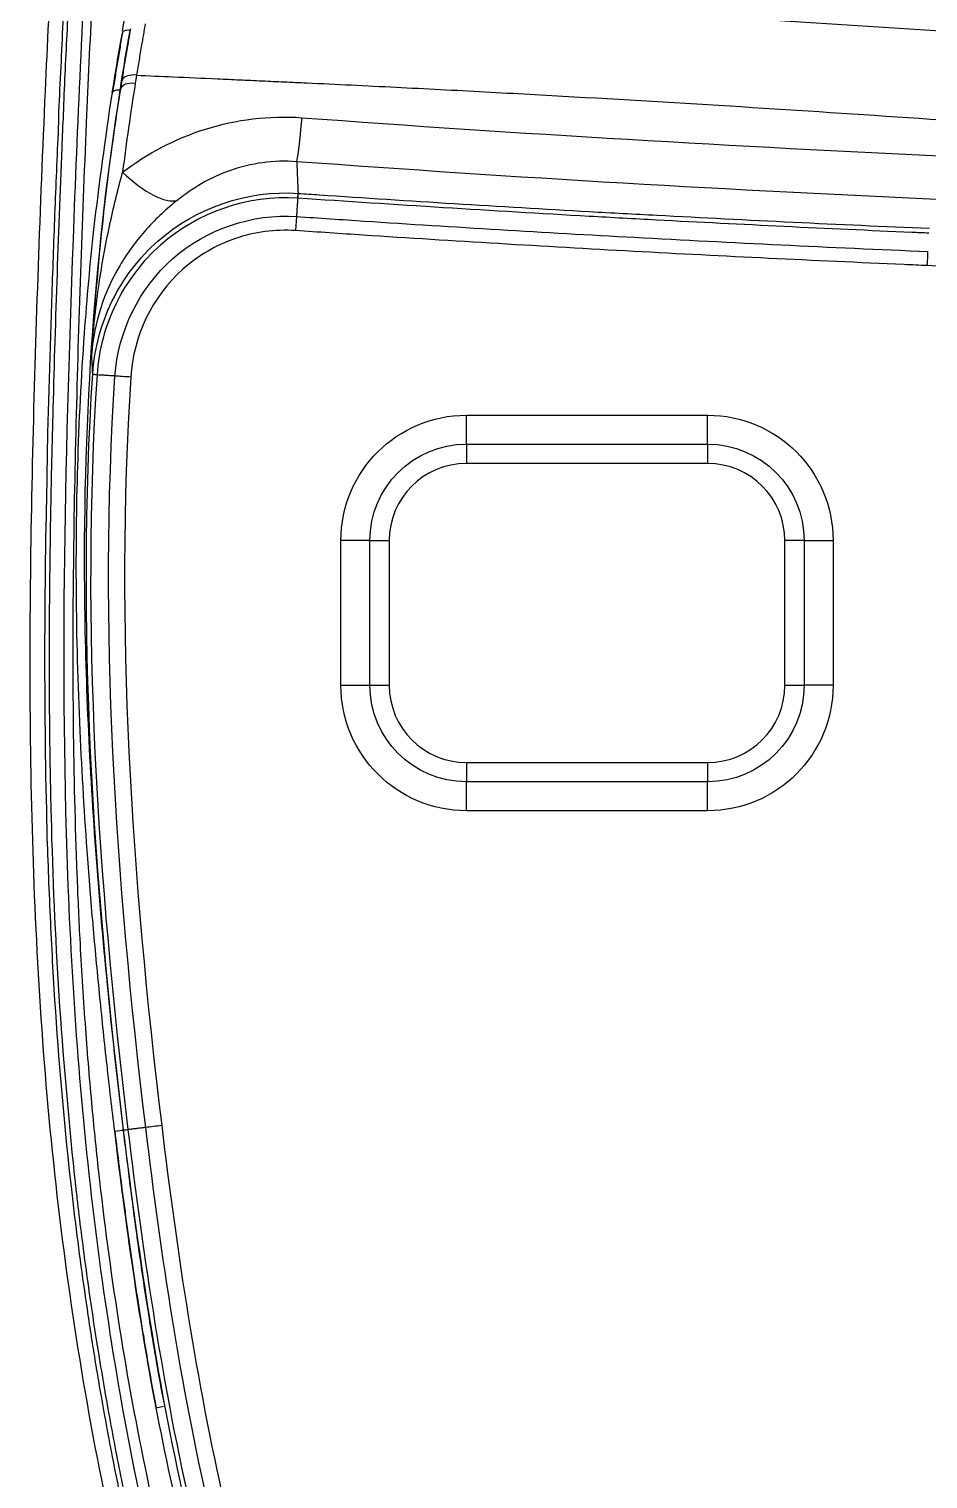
# Model space of a CAD drawing. Header units: millimetres. Extents: x 28 to 2363, y 8 to 1657.
# Drawn here: x 1692.4 to 1785.5, y 1045 to 1195.3 of the extents above; entities that cross this region are included whole.
import ezdxf

# ---------------------------------------------------------------- set-up
doc = ezdxf.new("R2010")
doc.units = ezdxf.units.MM
doc.layers.add('1LINE', color=7, linetype='CONTINUOUS')

msp = doc.modelspace()

# ---------------------------------------------------------------- linework, layer by layer
at = {"layer": '1LINE', "linetype": 'Continuous'}
for p, q in [((1702.79, 1195.16), (1702.81, 1195.16)), ((1701.86, 1189.11), (1701.8, 1189.12)), ((1701.78, 1188.96), (1701.76, 1188.96)), ((1720.23, 1177.77), (1720.22, 1177.77)), ((1719.99, 1174.4), (1720.1, 1175.87)), ((1737.68, 1155.27), (1762.68, 1155.27)), ((1737.68, 1152.27), (1737.68, 1155.27)), ((1762.68, 1152.27), (1762.68, 1155.27)), ((1737.68, 1152.27), (1762.68, 1152.27)), ((1737.68, 1152.27), (1737.68, 1150.27)), ((1762.68, 1152.27), (1762.68, 1150.27)), ((1762.68, 1150.27), (1737.68, 1150.27)), ((1724.68, 1127.27), (1724.68, 1142.27)), ((1727.68, 1142.27), (1724.68, 1142.27)), ((1727.68, 1127.27), (1727.68, 1142.27)), ((1727.68, 1142.27), (1729.68, 1142.27)), ((1729.68, 1142.27), (1729.68, 1127.27)), ((1772.68, 1142.27), (1770.68, 1142.27)), ((1770.68, 1127.27), (1770.68, 1142.27)), ((1772.68, 1142.27), (1775.68, 1142.27)), ((1772.68, 1142.27), (1772.68, 1127.27)), ((1775.68, 1142.27), (1775.68, 1127.27)), ((1724.68, 1127.27), (1727.68, 1127.27)), ((1727.68, 1127.27), (1729.68, 1127.27)), ((1770.68, 1127.27), (1772.68, 1127.27)), ((1775.68, 1127.27), (1772.68, 1127.27)), ((1737.68, 1119.27), (1737.68, 1117.27)), ((1737.68, 1119.27), (1762.68, 1119.27)), ((1762.68, 1119.27), (1762.68, 1117.27)), ((1737.68, 1114.27), (1737.68, 1117.27)), ((1762.68, 1117.27), (1737.68, 1117.27)), ((1762.68, 1114.27), (1762.68, 1117.27)), ((1762.68, 1114.27), (1737.68, 1114.27)), ((1694.18, 1113.16), (1694.18, 1113.16)), ((1701.23, 1081.06), (1702.02, 1081.15)), ((1702.16, 1081.15), (1702.11, 1081.15)), ((1696.62, 1076.12), (1696.62, 1076.11)), ((1699.51, 1058.49), (1699.51, 1058.49)), ((1699.07, 1058.02), (1699.07, 1058.01)), ((1705.52, 1052.38), (1706.3, 1052.53)), ((1705.52, 1052.38), (1705.52, 1052.38))]:
    msp.add_line(p, q, dxfattribs=at)
at = {"layer": '1LINE', "linetype": 'Continuous', "extrusion": (0, 0, -1)}
for centre, radius, start, end in [((-1737.68, 1142.27), 13, 0, 90), ((-1762.68, 1142.27), 13, 90, 180), ((-1737.68, 1142.27), 10, 0, 90), ((-1762.68, 1142.27), 10, 90, 180), ((-1737.68, 1127.27), 13, 270, 0), ((-1737.68, 1127.27), 10, 270, 0), ((-1762.68, 1127.27), 13, 180, 270), ((-1762.68, 1127.27), 10, 180, 270)]:
    msp.add_arc(centre, radius, start, end, dxfattribs=at)
at = {"layer": '1LINE', "linetype": 'Continuous'}
for centre, start, end in [((1737.68, 1142.27), 90, 180), ((1762.68, 1142.27), 0, 90), ((1737.68, 1127.27), 180, 270), ((1762.68, 1127.27), 270, 0)]:
    msp.add_arc(centre, 8, start, end, dxfattribs=at)
for centre, major_axis, ratio, start_param, end_param in [((1702.78, 1194.73), (0.788, -0.136), 0.535502, 1.649829, 3.347713), ((1703.34, 1188.86), (1.48, -0.24), 0.525846, 1.642077, 3.121073), ((1701.75, 1188.53), (0.79, -0.126), 0.536262, 1.642357, 3.344606), ((1720.77, 1191.4), (-0.73, -9.97), 0.031027, 0.164687, 1.014097), ((1702.18, 1185.76), (6.03, -7.98), 0.361896, 5.139657, 6.132724), ((1720.18, 1177.28), (-0.068, -0.998), 0.002081, 2.080778, 3.014375), ((1720.19, 1177.28), (-0.068, -0.998), 0.000026, 2.080782, 3.014375)]:
    msp.add_ellipse(centre, major_axis=major_axis, ratio=ratio, start_param=start_param, end_param=end_param, dxfattribs=at)
for points, knots in [([(1892.69, 847.16), (1880.17, 847.16), (1867.68, 848.59), (1843.33, 854.27), (1831.7, 858.43), (1809.52, 869.39), (1798.96, 876.37), (1784.63, 888.45), (1780.11, 892.7), (1771.42, 901.46), (1767.26, 905.99), (1755.28, 919.99), (1747.97, 929.89), (1734.67, 950.75), (1728.65, 961.76), (1718.12, 984.31), (1713.62, 995.77), (1705.98, 1019.01), (1702.82, 1030.78), (1697.86, 1054.65), (1696.04, 1066.74), (1693.54, 1091.18), (1692.88, 1103.55), (1692.35, 1128.14), (1692.48, 1140.36), (1693.08, 1164.7), (1693.52, 1176.81), (1694.49, 1198.61), (1695.01, 1208.31), (1695.65, 1217.98)], [0, 0, 0, 0, 0.078081, 0.078081, 0.156162, 0.156162, 0.234242, 0.234242, 0.273283, 0.273283, 0.312323, 0.312323, 0.390404, 0.390404, 0.468485, 0.468485, 0.546565, 0.546565, 0.624646, 0.624646, 0.702727, 0.702727, 0.780808, 0.780808, 0.858888, 0.858888, 0.936969, 0.936969, 1, 1, 1, 1]), ([(1696.98, 1216.13), (1696.74, 1212.31), (1696.52, 1208.48), (1696.14, 1201.58), (1695.98, 1198.5), (1695.76, 1193.88), (1695.69, 1192.34), (1695.55, 1189.25), (1695.43, 1187.71), (1695.41, 1186.17)], [0, 0, 0, 0, 0.383812, 0.383812, 0.691906, 0.691906, 0.845953, 0.845953, 1, 1, 1, 1]), ([(1695.93, 1186.49), (1696.01, 1189.24), (1696.17, 1191.99), (1696.43, 1197.48), (1696.57, 1200.22), (1696.94, 1207.14), (1697.18, 1211.32), (1697.45, 1215.49)], [0, 0, 0, 0, 0.283547, 0.283547, 0.567094, 0.567094, 1, 1, 1, 1]), ([(1698.87, 1213.89), (1698.13, 1201.93), (1697.55, 1189.93), (1696.18, 1154.54), (1695.48, 1131.09), (1696.78, 1095.77), (1697.63, 1083.95), (1700.5, 1060.41), (1702.48, 1048.75), (1707.75, 1025.71), (1711.02, 1014.33), (1718.86, 991.85), (1723.45, 980.76), (1733.92, 959.3), (1739.78, 948.96), (1752.81, 929.14), (1760.02, 919.62), (1771.84, 906.14), (1775.92, 901.8), (1784.37, 893.47), (1788.74, 889.47), (1797.9, 881.94), (1802.69, 878.42), (1812.79, 871.94), (1818.06, 869), (1834.28, 861.18), (1845.49, 857.29), (1868.64, 852), (1880.66, 850.64), (1892.69, 850.64)], [0, 0, 0, 0, 0.079119, 0.079119, 0.232599, 0.232599, 0.309339, 0.309339, 0.386079, 0.386079, 0.462819, 0.462819, 0.539559, 0.539559, 0.616299, 0.616299, 0.69304, 0.69304, 0.73141, 0.73141, 0.76978, 0.76978, 0.80815, 0.80815, 0.84652, 0.84652, 0.92326, 0.92326, 1, 1, 1, 1]), ([(1811.15, 874.88), (1810.8, 875.09), (1808.8, 876.34), (1801.6, 881.03), (1792.01, 888.55), (1781.8, 898.02), (1771.86, 908.19), (1758.46, 923.79), (1742.9, 946.06), (1728.24, 973.18), (1718.45, 996.86), (1712.81, 1013.83), (1709.9, 1023.66), (1707.19, 1033.63), (1704.26, 1046.24), (1701.51, 1061.51), (1699.84, 1074.11), (1698.8, 1084.34), (1698.15, 1092.4), (1697.66, 1100.28), (1697.2, 1110.61), (1696.78, 1128.44), (1697.14, 1154.46), (1698.17, 1183.61), (1699.09, 1202.29), (1699.59, 1210.6)], [0, 0, 0, 0, 0.003326, 0.018954, 0.069033, 0.101108, 0.130921, 0.183397, 0.266267, 0.348763, 0.430815, 0.471925, 0.492528, 0.513208, 0.554991, 0.596556, 0.638042, 0.657363, 0.679557, 0.703332, 0.721206, 0.763086, 0.847474, 0.931824, 1, 1, 1, 1]), ([(1702.04, 1195.07), (1702.27, 1196.42), (1702.76, 1199.24), (1703.53, 1203.69), (1704.2, 1207.54), (1704.59, 1209.86), (1704.72, 1210.59)], [0, 0, 0, 0, 0.268315, 0.563298, 0.864586, 1, 1, 1, 1]), ([(1842.7, 1191.26), (1819.78, 1192.86), (1796.85, 1194.48), (1750.98, 1197.33), (1728.02, 1198.55), (1705.06, 1199.68)], [0, 0, 0, 0, 0.5, 0.5, 1, 1, 1, 1]), ([(1702.81, 1195.16), (1702.73, 1194.72), (1702.66, 1194.28), (1702.49, 1193.29), (1702.4, 1192.75), (1702.17, 1191.4), (1702.04, 1190.59), (1701.87, 1189.56), (1701.84, 1189.34), (1701.8, 1189.12)], [0, 0, 0, 0, 0.219077, 0.219077, 0.488182, 0.488182, 0.891843, 0.891843, 1, 1, 1, 1]), ([(1702, 1189.98), (1702.09, 1190.5), (1702.17, 1191.03), (1702.35, 1192.08), (1702.44, 1192.6), (1702.65, 1193.85), (1702.77, 1194.58), (1702.9, 1195.31), (1702.9, 1195.31), (1702.9, 1195.31)], [0, 0, 0, 0, 0.29538, 0.29538, 0.590758, 0.590758, 0.999994, 0.999994, 1, 1, 1, 1]), ([(1704.39, 1195.83), (1704.27, 1195.1), (1704.14, 1194.38), (1703.93, 1193.13), (1703.84, 1192.61), (1703.67, 1191.56), (1703.58, 1191.04), (1703.5, 1190.52)], [0, 0, 0, 0, 0.409247, 0.409247, 0.704623, 0.704623, 1, 1, 1, 1]), ([(1703.5, 1190.52), (1704.75, 1190.46), (1706.01, 1190.4), (1708.8, 1190.28), (1710.34, 1190.21), (1712.65, 1190.11), (1713.42, 1190.07), (1714.58, 1190.02), (1714.96, 1190), (1715.73, 1189.97), (1716.12, 1189.95), (1716.89, 1189.92), (1717.28, 1189.9), (1718.05, 1189.86), (1718.43, 1189.85), (1719.59, 1189.79), (1720.36, 1189.76), (1722.67, 1189.65), (1724.21, 1189.58), (1727.29, 1189.43), (1728.83, 1189.35), (1733.44, 1189.12), (1736.52, 1188.96), (1742.68, 1188.63), (1745.76, 1188.46), (1755, 1187.94), (1761.16, 1187.57), (1773.47, 1186.8), (1779.62, 1186.39), (1787.3, 1185.86), (1788.84, 1185.75), (1791.91, 1185.53), (1793.45, 1185.42), (1795.75, 1185.25), (1796.52, 1185.19), (1797.67, 1185.11), (1798.06, 1185.08), (1798.82, 1185.02), (1799.21, 1184.99), (1800.36, 1184.91), (1801.13, 1184.85), (1802.66, 1184.73), (1803.43, 1184.68), (1805.74, 1184.5), (1807.27, 1184.39), (1810.34, 1184.16), (1811.88, 1184.04), (1816.48, 1183.7), (1819.55, 1183.47), (1824.93, 1183.06), (1827.24, 1182.88), (1829.55, 1182.71)], [0, 0, 0, 0, 0.029822, 0.029822, 0.066428, 0.066428, 0.084732, 0.084732, 0.093883, 0.093883, 0.103035, 0.103035, 0.112187, 0.112187, 0.121339, 0.121339, 0.139642, 0.139642, 0.176249, 0.176249, 0.212855, 0.212855, 0.286069, 0.286069, 0.359282, 0.359282, 0.505709, 0.505709, 0.652137, 0.652137, 0.688743, 0.688743, 0.72535, 0.72535, 0.743653, 0.743653, 0.752805, 0.752805, 0.761957, 0.761957, 0.78026, 0.78026, 0.798564, 0.798564, 0.83517, 0.83517, 0.871777, 0.871777, 0.944991, 0.944991, 1, 1, 1, 1]), ([(1701.86, 1189.11), (1701.86, 1189.11), (1701.86, 1189.11), (1701.91, 1189.4), (1701.96, 1189.69), (1702, 1189.98)], [0, 0, 0, 0, 0.000039, 0.000039, 1, 1, 1, 1]), ([(1701.23, 1081.06), (1700.96, 1083.33), (1700.42, 1087.94), (1699.69, 1094.93), (1699.01, 1102.07), (1698.26, 1111.31), (1697.55, 1123.07), (1697.18, 1136.66), (1697.33, 1150.44), (1697.97, 1162.94), (1699.13, 1175.89), (1700.29, 1183.93), (1700.96, 1188.56)], [0, 0, 0, 0, 0.060422, 0.122161, 0.185328, 0.25006, 0.368285, 0.500064, 0.619128, 0.750023, 0.856158, 1, 1, 1, 1]), ([(1701.78, 1188.96), (1699.24, 1173.02), (1697.93, 1155.51), (1698.17, 1128), (1698.61, 1118.69), (1700, 1100.01), (1700.97, 1090.61), (1702.11, 1081.15)], [0, 0, 0, 0, 0.5, 0.5, 0.75, 0.75, 1, 1, 1, 1]), ([(1695.41, 1186.17), (1695.4, 1184.68), (1695.29, 1183.19), (1695.17, 1180.21), (1695.11, 1178.73), (1694.94, 1174.25), (1694.83, 1171.27), (1694.63, 1165.3), (1694.54, 1162.32), (1694.36, 1156.34), (1694.24, 1153.35), (1694.22, 1150.35)], [0, 0, 0, 0, 0.125, 0.125, 0.25, 0.25, 0.5, 0.5, 0.75, 0.75, 1, 1, 1, 1]), ([(1694.73, 1150.75), (1694.73, 1150.75), (1694.73, 1150.75), (1694.73, 1150.75), (1694.73, 1150.75), (1694.74, 1151.05), (1694.74, 1151.34), (1694.78, 1152.79), (1694.81, 1153.96), (1694.96, 1159.78), (1695.1, 1164.44), (1695.42, 1173.73), (1695.59, 1178.38), (1695.83, 1184.17), (1695.88, 1185.33), (1695.93, 1186.49), (1695.93, 1186.49), (1695.93, 1186.49)], [0, 0, 0, 0, 0.000002, 0.000002, 0.000076, 0.000076, 0.02446, 0.02446, 0.121999, 0.121999, 0.512163, 0.512163, 0.902311, 0.902311, 0.999998, 0.999998, 1, 1, 1, 1]), ([(1702.05, 1180.47), (1704.59, 1182.39), (1707.48, 1183.93), (1713.83, 1185.93), (1717.23, 1186.36), (1720.64, 1186.11)], [0, 0, 0, 0, 0.5, 0.5, 1, 1, 1, 1]), ([(1720.1, 1181.55), (1717.72, 1181.74), (1715.35, 1181.39), (1711.1, 1179.9), (1709.29, 1178.81), (1707.71, 1177.54)], [0, 0, 0, 0, 0.5, 0.5, 1, 1, 1, 1]), ([(1698.86, 1161.68), (1698.86, 1161.69), (1698.86, 1161.7), (1698.86, 1161.73), (1698.86, 1161.75), (1698.87, 1161.88), (1698.88, 1161.97), (1698.89, 1162.11), (1698.89, 1162.16), (1698.89, 1162.24), (1698.9, 1162.27), (1698.9, 1162.38), (1698.91, 1162.45), (1698.92, 1162.67), (1698.94, 1162.81), (1698.97, 1163.24), (1698.99, 1163.52), (1699.07, 1164.38), (1699.12, 1164.95), (1699.31, 1166.65), (1699.45, 1167.78), (1699.91, 1170.92), (1700.28, 1172.92), (1701.1, 1176.77), (1701.56, 1178.64), (1702.05, 1180.47)], [0, 0, 0, 0, 0.001244, 0.001244, 0.005174, 0.005174, 0.020182, 0.020182, 0.027043, 0.027043, 0.03259, 0.03259, 0.043683, 0.043683, 0.065866, 0.065866, 0.110223, 0.110223, 0.198891, 0.198891, 0.375958, 0.375958, 0.692829, 0.692829, 1, 1, 1, 1]), ([(1698.96, 1159.55), (1699.13, 1162.19), (1699.82, 1164.75), (1702.13, 1169.47), (1703.75, 1171.59), (1709.63, 1176.78), (1714.97, 1178.63), (1720.25, 1178.27)], [0, 0, 0, 0, 0.25, 0.25, 0.5, 0.5, 1, 1, 1, 1]), ([(1707.71, 1177.54), (1706.63, 1176.67), (1705.56, 1175.69), (1703.52, 1173.42), (1702.56, 1172.14), (1700.13, 1168.03), (1699.09, 1164.86), (1698.86, 1161.68)], [0, 0, 0, 0, 0.25, 0.25, 0.5, 0.5, 1, 1, 1, 1]), ([(1720.22, 1177.77), (1715.05, 1178.12), (1709.83, 1176.31), (1704.08, 1171.23), (1702.5, 1169.15), (1700.24, 1164.53), (1699.57, 1162.03), (1699.4, 1159.45)], [0, 0, 0, 0, 0.5, 0.5, 0.75, 0.75, 1, 1, 1, 1]), ([(1785.59, 1174.14), (1785.01, 1174.17), (1784.43, 1174.19), (1775.03, 1174.6), (1766.21, 1175.03), (1755.06, 1175.62), (1752.73, 1175.75), (1740.34, 1176.45), (1730.28, 1177.08), (1720.23, 1177.77)], [0, 0, 0, 0, 0.026774, 0.026774, 0.431182, 0.431182, 0.538279, 0.538279, 1, 1, 1, 1]), ([(1720.25, 1178.27), (1720.25, 1178.27), (1720.26, 1178.27), (1720.26, 1178.27), (1720.26, 1178.27), (1720.26, 1178.27)], [0, 0, 0, 0, 0.797545, 0.797545, 1, 1, 1, 1]), ([(1720.26, 1178.27), (1720.99, 1178.22), (1721.71, 1178.17), (1731.76, 1177.49), (1741.09, 1176.91), (1752.76, 1176.25), (1755.09, 1176.13), (1766.83, 1175.5), (1776.25, 1175.04), (1785.66, 1174.65)], [0, 0, 0, 0, 0.033298, 0.033298, 0.461407, 0.461407, 0.568431, 0.568431, 1, 1, 1, 1]), ([(1701.26, 1159.33), (1701.58, 1163.96), (1703.79, 1168.45), (1710.73, 1174.56), (1715.46, 1176.18), (1720.1, 1175.87)], [0, 0, 0, 0, 0.5, 0.5, 1, 1, 1, 1]), ([(1720.1, 1175.87), (1722.43, 1175.71), (1724.76, 1175.55), (1736.42, 1174.78), (1745.75, 1174.22), (1765.23, 1173.16), (1775.37, 1172.67), (1785.51, 1172.24)], [0, 0, 0, 0, 0.107016, 0.107016, 0.535096, 0.535096, 1, 1, 1, 1]), ([(1719.99, 1174.4), (1717.86, 1174.55), (1715.74, 1174.27), (1711.73, 1172.89), (1709.86, 1171.8), (1705.13, 1167.58), (1703.16, 1163.49), (1702.91, 1159.22)], [0, 0, 0, 0, 0.25, 0.25, 0.5, 0.5, 1, 1, 1, 1]), ([(1785.45, 1170.78), (1784.65, 1170.81), (1783.84, 1170.85), (1773.69, 1171.29), (1764.35, 1171.74), (1745.67, 1172.76), (1736.33, 1173.32), (1724.66, 1174.09), (1722.33, 1174.25), (1719.99, 1174.4)], [0, 0, 0, 0, 0.036876, 0.036876, 0.464922, 0.464922, 0.892967, 0.892967, 1, 1, 1, 1]), ([(1785.45, 1170.78), (1785.46, 1170.83), (1785.46, 1170.88), (1785.47, 1171.05), (1785.47, 1171.17), (1785.49, 1171.62), (1785.5, 1171.95), (1785.51, 1172.24)], [0, 0, 0, 0, 0.099837, 0.099837, 0.33677, 0.33677, 1, 1, 1, 1]), ([(1799, 1147.43), (1800.22, 1149.84), (1800.82, 1152.5), (1800.71, 1157.84), (1799.98, 1160.5), (1797.29, 1165.18), (1795.36, 1167.14), (1790.79, 1169.89), (1788.16, 1170.68), (1785.45, 1170.78)], [0, 0, 0, 0, 0.25, 0.25, 0.5, 0.5, 0.75, 0.75, 1, 1, 1, 1]), ([(1699.4, 1159.45), (1699.34, 1159.45), (1699.28, 1159.46), (1699.15, 1159.47), (1699.09, 1159.48), (1699.01, 1159.49), (1698.98, 1159.49), (1698.96, 1159.51), (1698.96, 1159.51), (1698.96, 1159.52), (1698.96, 1159.53), (1698.96, 1159.53), (1698.96, 1159.54), (1698.96, 1159.54), (1698.96, 1159.54), (1698.96, 1159.55)], [0, 0, 0, 0, 0.232154, 0.232154, 0.551812, 0.551812, 0.872088, 0.872088, 0.95978, 0.95978, 0.982366, 0.982366, 0.992013, 0.992013, 1, 1, 1, 1]), ([(1694.22, 1150.35), (1694.2, 1147.26), (1694.09, 1144.17), (1694.01, 1137.98), (1693.98, 1134.88), (1693.96, 1125.58), (1694.02, 1119.37), (1694.18, 1113.16)], [0, 0, 0, 0, 0.25, 0.25, 0.5, 0.5, 1, 1, 1, 1]), ([(1694.67, 1113.61), (1694.67, 1113.61), (1694.67, 1113.61), (1694.67, 1113.61), (1694.67, 1113.61), (1694.67, 1113.65), (1694.67, 1113.68), (1694.67, 1113.87), (1694.66, 1114.01), (1694.64, 1114.74), (1694.63, 1115.33), (1694.57, 1118.26), (1694.53, 1120.6), (1694.46, 1127.62), (1694.46, 1132.3), (1694.53, 1139.31), (1694.56, 1141.64), (1694.61, 1145.14), (1694.64, 1146.31), (1694.67, 1148.06), (1694.68, 1148.64), (1694.7, 1149.52), (1694.71, 1149.81), (1694.72, 1150.24), (1694.72, 1150.39), (1694.73, 1150.61), (1694.73, 1150.68), (1694.73, 1150.75), (1694.73, 1150.75), (1694.73, 1150.75)], [0, 0, 0, 0, 0.000002, 0.000002, 0.000034, 0.000034, 0.002984, 0.002984, 0.014784, 0.014784, 0.061981, 0.061981, 0.250778, 0.250778, 0.628401, 0.628401, 0.81719, 0.81719, 0.911582, 0.911582, 0.958777, 0.958777, 0.982375, 0.982375, 0.994174, 0.994174, 0.999998, 0.999998, 1, 1, 1, 1]), ([(1694.18, 1113.16), (1694.19, 1111.61), (1694.27, 1110.07), (1694.38, 1106.98), (1694.44, 1105.43), (1694.65, 1100.8), (1694.81, 1097.71), (1695.41, 1088.45), (1695.94, 1082.28), (1696.62, 1076.12)], [0, 0, 0, 0, 0.125, 0.125, 0.25, 0.25, 0.5, 0.5, 1, 1, 1, 1]), ([(1697.07, 1076.57), (1696.45, 1082.74), (1695.88, 1088.91), (1695.09, 1101.26), (1694.83, 1107.43), (1694.67, 1113.61)], [0, 0, 0, 0, 0.5, 0.5, 1, 1, 1, 1]), ([(1701.24, 1081.06), (1701.39, 1079.81), (1701.64, 1077.72), (1701.99, 1075.01), (1702.27, 1072.91), (1702.53, 1071), (1702.8, 1069.07), (1703.07, 1067.12), (1703.36, 1065.18), (1703.65, 1063.3), (1703.94, 1061.44), (1704.3, 1059.24), (1704.81, 1056.21), (1705.25, 1053.8), (1705.52, 1052.38)], [0, 0, 0, 0, 0.129719, 0.217715, 0.282496, 0.349281, 0.417001, 0.484721, 0.552441, 0.619752, 0.682404, 0.746524, 0.850553, 1, 1, 1, 1]), ([(1702.11, 1081.15), (1702.11, 1081.15), (1702.11, 1081.15), (1702.52, 1077.78), (1702.94, 1074.41), (1703.86, 1067.7), (1704.35, 1064.35), (1705.33, 1058.31), (1705.8, 1055.61), (1706.31, 1052.92)], [0, 0, 0, 0, 0.000027, 0.000027, 0.355516, 0.355516, 0.711006, 0.711006, 1, 1, 1, 1]), ([(1892.69, 852.77), (1885.9, 852.77), (1879.16, 853.22), (1865.76, 855), (1859.09, 856.33), (1839.52, 861.62), (1826.9, 866.85), (1803.52, 880.58), (1792.91, 889.21), (1773.9, 908.43), (1765.41, 919.08), (1742.28, 952.48), (1729.69, 976.71), (1715.68, 1014.88), (1711.84, 1027.88), (1705.81, 1054.3), (1703.79, 1067.7), (1702.16, 1081.15)], [0, 0, 0, 0, 0.0625, 0.0625, 0.125, 0.125, 0.25, 0.25, 0.375, 0.375, 0.5, 0.5, 0.75, 0.75, 0.875, 0.875, 1, 1, 1, 1]), ([(1702.6, 1081.21), (1704.23, 1067.78), (1706.24, 1054.4), (1712.26, 1028.04), (1716.1, 1015.06), (1730.06, 976.97), (1742.63, 952.78), (1765.69, 919.44), (1774.16, 908.81), (1793.12, 889.62), (1803.71, 880.99), (1827.04, 867.28), (1839.62, 862.06), (1859.16, 856.78), (1865.81, 855.44), (1879.19, 853.67), (1885.92, 853.22), (1892.69, 853.22)], [0, 0, 0, 0, 0.125, 0.125, 0.25, 0.25, 0.5, 0.5, 0.625, 0.625, 0.75, 0.75, 0.875, 0.875, 0.9375, 0.9375, 1, 1, 1, 1]), ([(1892.69, 855.08), (1879.26, 855.08), (1865.96, 856.86), (1840.06, 863.88), (1827.58, 869.09), (1804.54, 882.7), (1794.08, 891.26), (1775.26, 910.39), (1766.91, 920.92), (1744.07, 954.04), (1731.63, 978.03), (1717.81, 1015.82), (1714.01, 1028.7), (1708.06, 1054.85), (1706.06, 1068.12), (1704.45, 1081.43)], [0, 0, 0, 0, 0.125, 0.125, 0.25, 0.25, 0.375, 0.375, 0.5, 0.5, 0.75, 0.75, 0.875, 0.875, 1, 1, 1, 1]), ([(1706.1, 1081.63), (1707.7, 1068.42), (1709.67, 1055.25), (1715.57, 1029.29), (1719.34, 1016.51), (1733.03, 978.99), (1745.35, 955.17), (1767.98, 922.27), (1776.25, 911.8), (1794.88, 892.77), (1805.23, 884.25), (1828.07, 870.69), (1840.46, 865.51), (1866.16, 858.51), (1879.36, 856.74), (1892.69, 856.74)], [0, 0, 0, 0, 0.125, 0.125, 0.25, 0.25, 0.5, 0.5, 0.625, 0.625, 0.75, 0.75, 0.875, 0.875, 1, 1, 1, 1]), ([(1699.51, 1058.49), (1699.51, 1058.49), (1699.51, 1058.49), (1699.5, 1058.5), (1699.5, 1058.5), (1699.5, 1058.52), (1699.5, 1058.54), (1699.48, 1058.63), (1699.47, 1058.7), (1699.41, 1059.07), (1699.37, 1059.36), (1699.14, 1060.81), (1698.96, 1061.98), (1698.45, 1065.47), (1698.13, 1067.8), (1697.69, 1071.3), (1697.54, 1072.47), (1697.34, 1074.22), (1697.27, 1074.81), (1697.17, 1075.68), (1697.14, 1075.98), (1697.1, 1076.34), (1697.09, 1076.41), (1697.08, 1076.51), (1697.08, 1076.52), (1697.08, 1076.55), (1697.08, 1076.56), (1697.07, 1076.57), (1697.07, 1076.57), (1697.07, 1076.57)], [0, 0, 0, 0, 0.000003, 0.000003, 0.000571, 0.000571, 0.003594, 0.003594, 0.015687, 0.015687, 0.064061, 0.064061, 0.257561, 0.257561, 0.644594, 0.644594, 0.838098, 0.838098, 0.934849, 0.934849, 0.983225, 0.983225, 0.995319, 0.995319, 0.998342, 0.998342, 0.999997, 0.999997, 1, 1, 1, 1]), ([(1696.62, 1076.11), (1696.62, 1076.11), (1696.62, 1076.11), (1696.63, 1076.06), (1696.63, 1076.01), (1696.66, 1075.74), (1696.69, 1075.53), (1696.8, 1074.47), (1696.9, 1073.62), (1697.41, 1069.38), (1697.86, 1065.99), (1698.49, 1061.76), (1698.62, 1060.92), (1698.81, 1059.65), (1698.88, 1059.23), (1698.98, 1058.6), (1699.01, 1058.39), (1699.06, 1058.12), (1699.06, 1058.07), (1699.07, 1058.02), (1699.07, 1058.02), (1699.07, 1058.02)], [0, 0, 0, 0, 0.000003, 0.000003, 0.008765, 0.008765, 0.043852, 0.043852, 0.184203, 0.184203, 0.745705, 0.745705, 0.886051, 0.886051, 0.956224, 0.956224, 0.99131, 0.99131, 0.999997, 0.999997, 1, 1, 1, 1]), ([(1702.9, 1040.43), (1702.9, 1040.43), (1702.9, 1040.43), (1702.9, 1040.44), (1702.9, 1040.45), (1702.89, 1040.49), (1702.88, 1040.53), (1702.84, 1040.71), (1702.81, 1040.85), (1702.66, 1041.57), (1702.53, 1042.15), (1701.93, 1045.04), (1701.47, 1047.35), (1700.6, 1051.98), (1700.19, 1054.3), (1699.71, 1057.25), (1699.61, 1057.87), (1699.51, 1058.49), (1699.51, 1058.49), (1699.51, 1058.49)], [0, 0, 0, 0, 0.000003, 0.000003, 0.001462, 0.001462, 0.007473, 0.007473, 0.031519, 0.031519, 0.127701, 0.127701, 0.512476, 0.512476, 0.897252, 0.897252, 0.999997, 0.999997, 1, 1, 1, 1]), ([(1699.07, 1058.01), (1699.07, 1058.01), (1699.07, 1058.01), (1699.11, 1057.8), (1699.14, 1057.59), (1699.31, 1056.54), (1699.45, 1055.7), (1700.18, 1051.48), (1700.8, 1048.12), (1701.65, 1043.92), (1701.82, 1043.08), (1702.09, 1041.83), (1702.18, 1041.41), (1702.31, 1040.78), (1702.36, 1040.57), (1702.43, 1040.26), (1702.45, 1040.15), (1702.48, 1040.02), (1702.48, 1040), (1702.49, 1039.96), (1702.49, 1039.94), (1702.5, 1039.93), (1702.5, 1039.93), (1702.5, 1039.93)], [0, 0, 0, 0, 0.000003, 0.000003, 0.034745, 0.034745, 0.174185, 0.174185, 0.73207, 0.73207, 0.871508, 0.871508, 0.941226, 0.941226, 0.976085, 0.976085, 0.993514, 0.993514, 0.997872, 0.997872, 0.999997, 0.999997, 1, 1, 1, 1]), ([(1892.69, 851.85), (1890.53, 851.88), (1886.21, 851.93), (1879.75, 852.35), (1873.3, 853.02), (1866.9, 853.97), (1860.53, 855.18), (1854.23, 856.66), (1847.99, 858.4), (1841.83, 860.4), (1835.76, 862.65), (1829.79, 865.16), (1823.93, 867.91), (1818.19, 870.9), (1812.59, 874.15), (1807.15, 877.65), (1801.88, 881.4), (1796.78, 885.36), (1791.84, 889.53), (1787.07, 893.89), (1782.46, 898.41), (1778.01, 903.08), (1773.71, 907.89), (1769.56, 912.83), (1764.88, 918.71), (1756.25, 930.31), (1745.99, 946.09), (1735.55, 964.87), (1728.02, 980.54), (1721.89, 995.17), (1716.75, 1009.21), (1712.3, 1023.45), (1708.48, 1037.83), (1706.5, 1047.54), (1705.52, 1052.38)], [0, 0, 0, 0, 0.021777, 0.043555, 0.065333, 0.087112, 0.10889, 0.130667, 0.152443, 0.174217, 0.195989, 0.217759, 0.239526, 0.261287, 0.283041, 0.304787, 0.32653, 0.348267, 0.36999, 0.391706, 0.413418, 0.435128, 0.456833, 0.478522, 0.500195, 0.53261, 0.624435, 0.689839, 0.749292, 0.799667, 0.849934, 0.900083, 0.950109, 1, 1, 1, 1])]:
    msp.add_open_spline(points, degree=3, knots=knots, dxfattribs=at)
for points, degree in [([(1702.79, 1195.16), (1702.43, 1193.09), (1702.09, 1191.03), (1701.76, 1188.96)], 3), ([(1702.84, 1195.32), (1702.83, 1195.26), (1702.82, 1195.21), (1702.81, 1195.16)], 3), ([(1700.98, 1188.68), (1701.3, 1190.71), (1701.64, 1192.74), (1701.99, 1194.77)], 3), ([(1702.04, 1194.98), (1701.01, 1188.77)], 1), ([(1703.5, 1190.52), (1702.77, 1190.61), (1702.08, 1190.36), (1702, 1189.98)], 3), ([(1703.5, 1190.52), (1703.45, 1190.23), (1703.41, 1189.94), (1703.36, 1189.65)], 3), ([(1698.86, 1161.68), (1699.42, 1170.86), (1700.41, 1180.01), (1701.86, 1189.11)], 3), ([(1701.8, 1189.12), (1701.79, 1189.07), (1701.79, 1189.01), (1701.78, 1188.96)], 3), ([(1703.36, 1189.65), (1702.87, 1186.6), (1702.44, 1183.53), (1702.05, 1180.47)], 3), ([(1720.64, 1186.11), (1743.11, 1184.46), (1765.6, 1183.13), (1788.11, 1182.11)], 3), ([(1787.81, 1177.58), (1765.22, 1178.57), (1742.64, 1179.9), (1720.1, 1181.55)], 3), ([(1720.1, 1181.55), (1720.13, 1180.36), (1720.18, 1179.2), (1720.25, 1178.27)], 3), ([(1720.1, 1175.87), (1720.23, 1177.77)], 1), ([(1698.96, 1159.55), (1698.92, 1160.2), (1698.88, 1160.89), (1698.86, 1161.68)], 3), ([(1702.16, 1081.15), (1699.02, 1107.16), (1697.25, 1133.4), (1698.96, 1159.55)], 3), ([(1699.4, 1159.45), (1697.7, 1133.35), (1699.47, 1107.17), (1702.6, 1081.21)], 3), ([(1698.96, 1159.55), (1698.96, 1159.55), (1698.96, 1159.55), (1698.96, 1159.55)], 3), ([(1701.26, 1159.33), (1699.4, 1159.45)], 1), ([(1704.45, 1081.43), (1701.33, 1107.28), (1699.56, 1133.35), (1701.26, 1159.33)], 3), ([(1702.91, 1159.22), (1701.22, 1133.34), (1702.99, 1107.37), (1706.1, 1081.63)], 3), ([(1702.91, 1159.22), (1702.33, 1159.26), (1701.74, 1159.3), (1701.26, 1159.33)], 3), ([(1705.52, 1052.38), (1703.72, 1061.91), (1702.39, 1071.49), (1701.23, 1081.06)], 3), ([(1702.22, 1081.15), (1702.16, 1081.15), (1702.09, 1081.15), (1702.02, 1081.15)], 3), ([(1702.16, 1081.15), (1702.17, 1081.16), (1702.34, 1081.18), (1702.6, 1081.21)], 3), ([(1702.16, 1081.15), (1702.16, 1081.15)], 1), ([(1704.45, 1081.43), (1702.6, 1081.21)], 1), ([(1706.1, 1081.63), (1705.52, 1081.56), (1704.94, 1081.49), (1704.45, 1081.43)], 3)]:
    msp.add_open_spline(points, degree=degree, dxfattribs=at)

doc.saveas('drawing.dxf')
